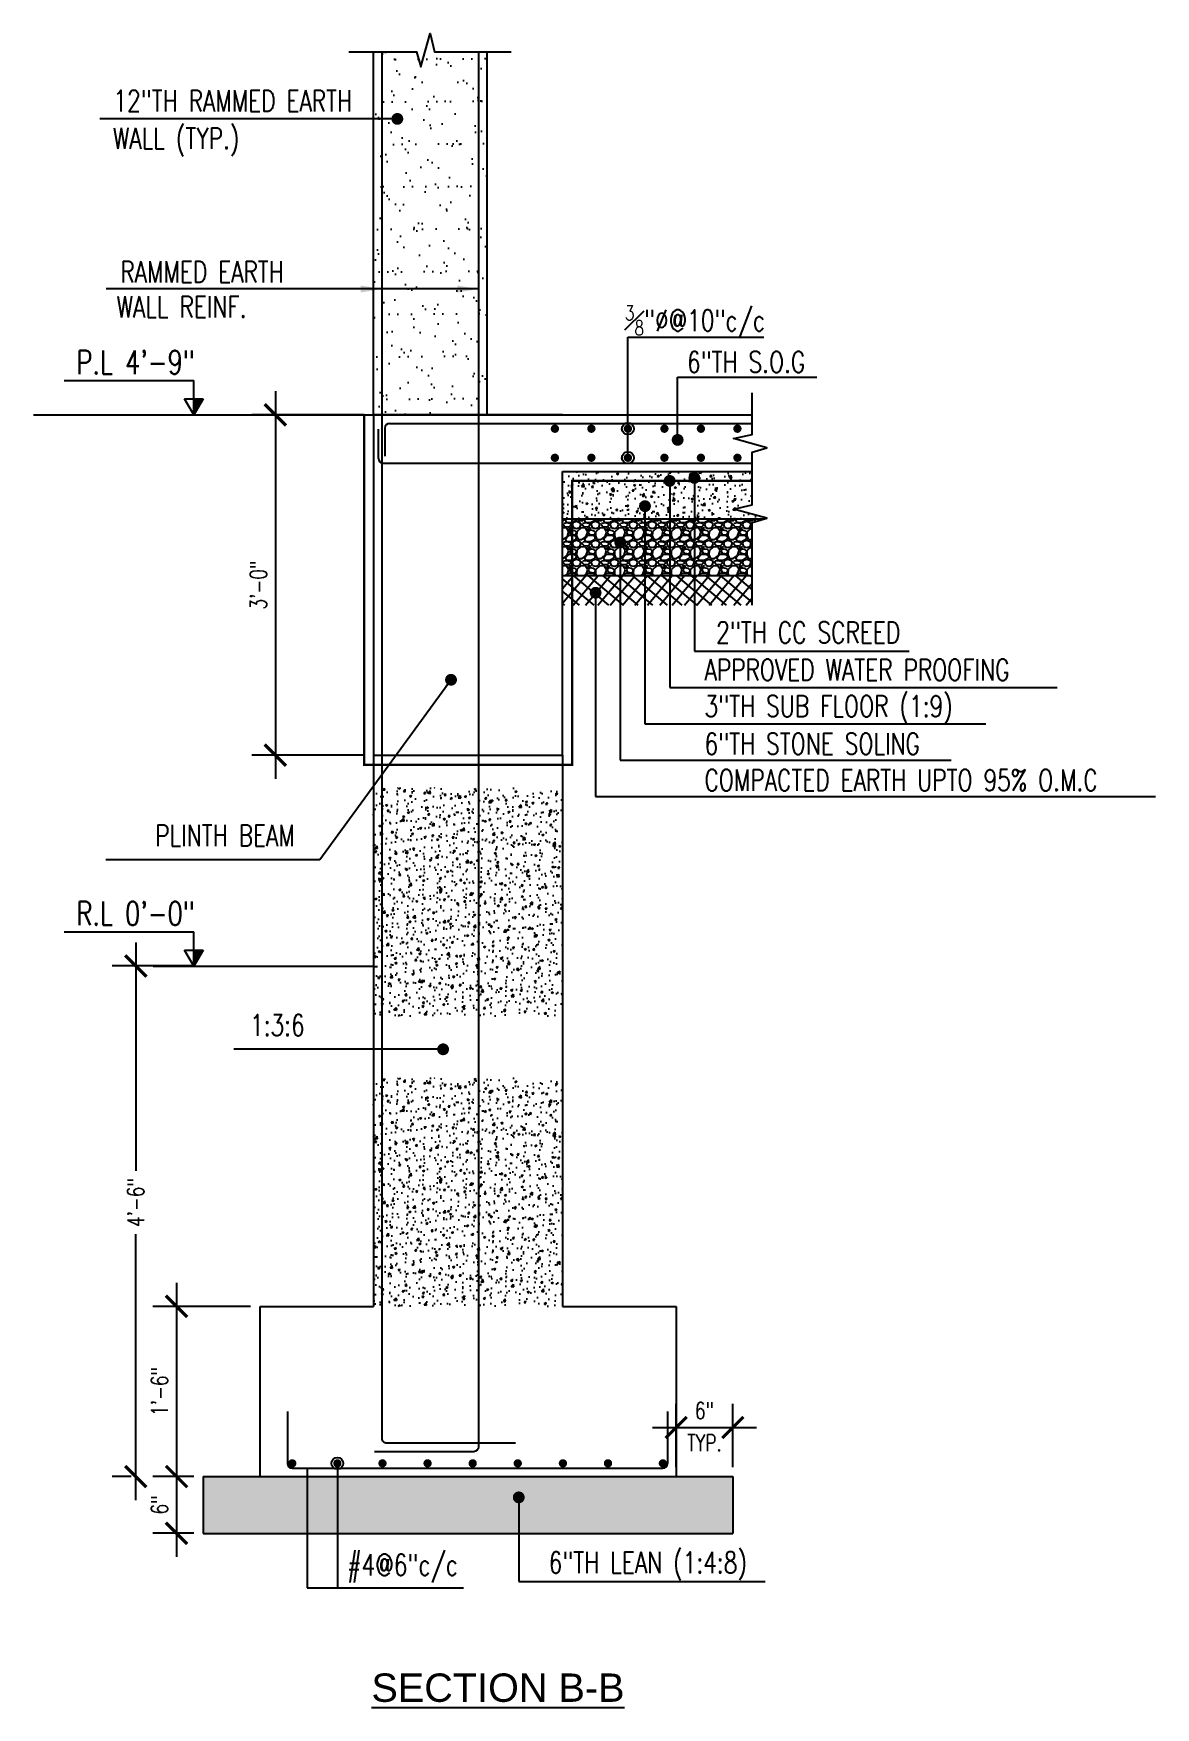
# Model space of a CAD drawing. Header units: inches. Extents: x 41285 to 57578, y -189 to 12305.
# Drawn here: x 55760 to 55878.7, y 9130.3 to 9307.3 of the extents above; entities that cross this region are included whole.
import ezdxf

# ---------------------------------------------------------------- set-up
doc = ezdxf.new("R2010")
doc.units = ezdxf.units.IN
doc.header["$LTSCALE"] = 30
doc.header["$MEASUREMENT"] = 0
doc.linetypes.add('HIDDEN', pattern=[0.375, 0.25, -0.125])
doc.linetypes.add('HIDDEN2', pattern=[0.1875, 0.125, -0.0625])
for name, color, linetype in [('A-HATCH RCC', 8, 'Continuous'), ('COL', 4, 'Continuous'), ('L', 2, 'Continuous'), ('PB', 3, 'Continuous'), ('S-BEAM', 3, 'HIDDEN'), ('S-DIM', 1, 'Continuous'), ('S-RBAR-GNRL', 6, 'Continuous'), ('S-TEXT-', 2, 'Continuous'), ('WALL', 7, 'Continuous')]:
    doc.layers.add(name, color=color, linetype=linetype)
doc.styles.add('1-2', font='simplex.shx', dxfattribs={"width": 0.75, "height": 1.75})
doc.styles.add('1-8', font='simplex.shx', dxfattribs={"width": 0.75, "height": 7})
doc.styles.add('16 scale', font='arial.ttf')
doc.dimstyles.new('1-2', dxfattribs={"dimtxt": 1.75, "dimasz": 2.25, "dimexe": 2.5, "dimexo": 1, "dimgap": 0.75, "dimtad": 1, "dimdec": 4, "dimzin": 3, "dimdsep": 46, "dimlunit": 4, "dimtxsty": '1-2', "dimblk": 'ARCHTICK', "dimcen": 0, "dimdle": 2.5, "dimclrd": 1, "dimclre": 1, "dimclrt": 2, "dimazin": 0, "dimtfac": 0.75, "dimtdec": 4, "dimtix": 1, "dimtmove": 2, "dimatfit": 3, "dimfxl": 0, "dimfrac": 1, "dimtolj": 1, "dimtzin": 1, "dimlwd": -1, "dimlwe": -1, "dimarcsym": 0})
pattern_1 = [(50, (1589.4074, -1510.6494), (2.15178055, -0.188256405), [0.225, -2.475]), (355, (1589.4074, -1510.6494), (-0.416254, 2.2565764), [0.18, -1.98]), (100.4514445, (1589.5867, -1510.665), (1.73552654, 2.06831997), [0.19122058, -2.10342634]), (46.1842, (1589.4074, -1510.0494), (3.20172399, -0.49655784), [0.3375, -3.7125]), (96.6356355, (1589.6742, -1510.0908), (2.80398584, 2.9223558), [0.28683103, -3.15514128]), (351.184164, (1589.4074, -1510.0494), (2.80398584, 2.9223558), [0.27, -2.97]), (21, (1589.7074, -1510.1994), (1.790721156, -1.20785667), [0.225, -2.475]), (326, (1589.7074, -1510.1994), (0.729946, 2.175450135), [0.18, -1.98]), (71.4514447, (1589.8566, -1510.3), (2.52066713, 0.96759346), [0.19122057, -2.10342634]), (37.5, (1589.4074, -1510.6494), (0.036479566, 0.998681561), [0, -1.956, 0, -2.01, 0, -1.9875]), (7.5, (1589.4074, -1510.6494), (0.789208612, 1.183235136), [0, -1.146, 0, -1.911, 0, -0.7575]), (327.5, (1588.7384, -1510.6494), (1.601467309, -0.067664615), [0, -0.75, 0, -2.34, 0, -3.105]), (317.5, (1588.4384, -1510.6494), (1.749558508, 0.300314947), [0, -0.975, 0, -1.554, 0, -2.205])]

# ---------------------------------------------------------------- blocks, each defined once
blk = doc.blocks.new('_ARCHTICK')
at = {"color": 0, "linetype": 'ByBlock', "const_width": 0.15}
blk.add_lwpolyline([(-0.5, -0.5), (0.5, 0.5)], dxfattribs=at)
blk = doc.blocks.new('*D115')
at = {"layer": 'DEFPOINTS', "color": 0, "transparency": 16777216}
for p in [(55777.94, 9208.71), (55770.8, 9154.71), (55771.33, 9154.71)]:
    blk.add_point(p, dxfattribs=at)
at = {"layer": 'WALL', "color": 1, "transparency": 16777216}
for p, q in [((55770.8, 9211.21), (55770.8, 9187.03)), ((55776.94, 9208.71), (55768.3, 9208.71)), ((55770.8, 9152.21), (55770.8, 9180.34)), ((55770.33, 9154.71), (55768.3, 9154.71))]:
    blk.add_line(p, q, dxfattribs=at)
at = {"layer": 'WALL', "color": 1, "transparency": 16777216, "xscale": 2.25, "yscale": 2.25, "zscale": 2.25}
for p, rotation in [((55770.8, 9208.71), 90), ((55770.8, 9154.71), 270)]:
    blk.add_blockref('_ARCHTICK', p, dxfattribs=dict(at, rotation=rotation))
at = {"layer": 'WALL', "color": 2, "transparency": 16777216, "insert": (55770.8, 9183.69), "char_height": 1.75, "attachment_point": 5, "rotation": 90, "style": '1-2'}
blk.add_mtext('\\A1;4\'-6"', dxfattribs=at)
blk = doc.blocks.new('*D116')
at = {"layer": 'DEFPOINTS', "color": 0, "transparency": 16777216}
for p in [(55795.94, 9267), (55785.56, 9231), (55795.94, 9231)]:
    blk.add_point(p, dxfattribs=at)
at = {"layer": 'PB', "color": 1, "transparency": 16777216}
for p, q in [((55785.56, 9269.5), (55785.56, 9228.5)), ((55794.94, 9267), (55783.06, 9267)), ((55794.94, 9231), (55783.06, 9231))]:
    blk.add_line(p, q, dxfattribs=at)
at = {"layer": 'PB', "color": 1, "transparency": 16777216, "xscale": 2.25, "yscale": 2.25, "zscale": 2.25}
for p, rotation in [((55785.56, 9267), 90), ((55785.56, 9231), 270)]:
    blk.add_blockref('_ARCHTICK', p, dxfattribs=dict(at, rotation=rotation))
at = {"layer": 'PB', "color": 2, "transparency": 16777216, "insert": (55783.77, 9249), "char_height": 1.75, "attachment_point": 5, "rotation": 90, "style": '1-2'}
blk.add_mtext('\\A1;3\'-0"', dxfattribs=at)
blk = doc.blocks.new('*D117')
at = {"layer": 'DEFPOINTS', "color": 0, "transparency": 16777216}
for p in [(55783.94, 9172.71), (55775.11, 9154.71), (55777.94, 9154.71)]:
    blk.add_point(p, dxfattribs=at)
at = {"layer": 'S-DIM', "color": 1, "transparency": 16777216}
for p, q in [((55775.11, 9175.21), (55775.11, 9152.21)), ((55782.94, 9172.71), (55772.61, 9172.71)), ((55776.94, 9154.71), (55772.61, 9154.71))]:
    blk.add_line(p, q, dxfattribs=at)
at = {"layer": 'S-DIM', "color": 1, "transparency": 16777216, "xscale": 2.25, "yscale": 2.25, "zscale": 2.25}
for p, rotation in [((55775.11, 9172.71), 90), ((55775.11, 9154.71), 270)]:
    blk.add_blockref('_ARCHTICK', p, dxfattribs=dict(at, rotation=rotation))
at = {"layer": 'S-DIM', "color": 2, "transparency": 16777216, "insert": (55773.32, 9163.71), "char_height": 1.75, "attachment_point": 5, "rotation": 90, "style": '1-2'}
blk.add_mtext('\\A1;1\'-6"', dxfattribs=at)
blk = doc.blocks.new('*D118')
at = {"layer": 'DEFPOINTS', "color": 0, "transparency": 16777216}
for p in [(55833.95, 9159.9), (55827.95, 9154.71), (55833.95, 9154.71)]:
    blk.add_point(p, dxfattribs=at)
at = {"layer": 'S-DIM', "color": 1, "transparency": 16777216}
for p, q in [((55827.95, 9155.71), (55827.95, 9162.4)), ((55833.95, 9155.71), (55833.95, 9162.4)), ((55825.45, 9159.9), (55836.45, 9159.9))]:
    blk.add_line(p, q, dxfattribs=at)
at = {"layer": 'S-DIM', "color": 1, "transparency": 16777216, "xscale": 2.25, "yscale": 2.25, "zscale": 2.25, "rotation": 180}
blk.add_blockref('_ARCHTICK', (55827.95, 9159.9), dxfattribs=at)
at = {"layer": 'S-DIM', "color": 1, "transparency": 16777216, "xscale": 2.25, "yscale": 2.25, "zscale": 2.25}
blk.add_blockref('_ARCHTICK', (55833.95, 9159.9), dxfattribs=at)
at = {"layer": 'S-DIM', "color": 2, "transparency": 16777216, "char_height": 1.75, "attachment_point": 5, "style": '1-2'}
for s, insert in [('\\A1;6" ', (55830.95, 9161.69)), ('\\A1;TYP.', (55830.95, 9158.27))]:
    blk.add_mtext(s, dxfattribs=dict(at, insert=insert))
blk = doc.blocks.new('*D119')
at = {"layer": 'DEFPOINTS', "color": 0, "transparency": 16777216}
for p in [(55776.38, 9154.71), (55775.11, 9148.71), (55777.94, 9148.71)]:
    blk.add_point(p, dxfattribs=at)
at = {"layer": 'PB', "color": 1, "transparency": 16777216}
for p, q in [((55775.11, 9157.21), (55775.11, 9146.21)), ((55775.38, 9154.71), (55772.61, 9154.71)), ((55776.94, 9148.71), (55772.61, 9148.71))]:
    blk.add_line(p, q, dxfattribs=at)
at = {"layer": 'PB', "color": 1, "transparency": 16777216, "xscale": 2.25, "yscale": 2.25, "zscale": 2.25}
for p, rotation in [((55775.11, 9154.71), 90), ((55775.11, 9148.71), 270)]:
    blk.add_blockref('_ARCHTICK', p, dxfattribs=dict(at, rotation=rotation))
at = {"layer": 'PB', "color": 2, "transparency": 16777216, "insert": (55773.32, 9151.71), "char_height": 1.75, "attachment_point": 5, "rotation": 90, "style": '1-2'}
blk.add_mtext('\\A1;6"', dxfattribs=at)

msp = doc.modelspace()

# ---------------------------------------------------------------- hatches: boundary and pattern name
at = {"layer": 'A-HATCH RCC'}
h = msp.add_hatch(dxfattribs=at)
h.set_pattern_fill('AR-SAND,_O', color=2, scale=1.75, angle=353)
h.set_pattern_definition([(30.5, (0, -670.3428), (0.30151963, 3.36024233), [0, -2.66, 0, -2.975, 0, -2.84375]), (0.5, (0, -670.343), (3.67590676, 4.5245002), [0, -1.435, 0, -2.3975, 0, -0.91875]), (320.5, (-2.1365, -670.0805), (5.41033357, -0.65432772), [0, -0.875, 0, -3.15, 0, -4.1125]), (310.5, (-2.1365, -670.0805), (5.408692, 0.88336295), [0, -0.4375, 0, -2.065, 0, -2.3625])])
h.paths.add_polyline_path([(55807.95103285, 9305.37815964), (55802.3817174, 9305.37815964), (55801.9392829, 9307.33587548), (55800.95551061, 9303.81358703), (55800.49975004, 9305.37815964), (55795.94378113, 9305.37815964), (55795.94378113, 9266.99808194), (55807.9509722, 9266.99808057)])
at = {"layer": 'L'}
h = msp.add_hatch(color=2, dxfattribs=at)
h.dxf.hatch_style = 1
h.paths.add_polyline_path([(55777.92136701, 9268.6912973), (55776.94378113, 9268.6912973), (55776.94378113, 9266.99806889)])
h = msp.add_hatch(color=2, dxfattribs=at)
h.dxf.hatch_style = 1
h.paths.add_polyline_path([(55777.92136701, 9210.39869212), (55776.94378113, 9210.39869212), (55776.94378113, 9208.70546371)])
at = {"layer": 'WALL'}
h = msp.add_hatch(dxfattribs=at)
h.set_pattern_fill('AR-CONC', color=2, scale=0.3)
h.set_pattern_definition(pattern_1)
h.paths.add_polyline_path([(55835.99160467, 9260.99808194), (55815.94787632, 9260.99808194), (55815.94787632, 9258.99808194), (55835.99160467, 9258.99808194)])
h = msp.add_hatch(dxfattribs=at)
h.set_pattern_fill('AR-CONC', color=2, scale=0.3)
h.set_pattern_definition(pattern_1)
h.paths.add_polyline_path([(55835.99160467, 9258.99808194), (55815.94787632, 9258.99808194), (55815.94787632, 9255.99808194), (55837.34659657, 9255.99808194), (55837.55617728, 9256.05913288), (55834.03388884, 9257.04290517), (55835.99160467, 9257.48533967)])
h = msp.add_hatch(dxfattribs=at)
h.set_pattern_fill('GRAVEL', color=2, scale=2)
h.set_pattern_definition([(228.0127875, (1590.84739, -1508.64938), (-16, -18), [0.269072, -26.638176094]), (184.96974073, (1590.66739, -1508.84938), (24, 2), [0.461736, -45.71184952]), (132.51044708, (1590.20739, -1508.88938), (20, -22), [0.325576, -32.23206519]), (267.273689, (1589.42739, -1509.38938), (2, 40), [0.420476, -41.62711608]), (292.83365418, (1589.40739, -1509.80938), (-10, 24), [0.41231, -40.818746256]), (357.273689, (1589.56739, -1510.18938), (-40, 2), [0.420476, -41.62711608]), (37.69424047, (1589.98739, -1510.209384), (-26, -20), [0.556058, -55.0496971]), (72.25532837, (1590.42739, -1509.869384), (14, 44), [0.524976, -51.972642994]), (121.42956562, (1590.58739, -1509.36938), (-16, 26), [0.4219, -41.76814622]), (175.2363583, (1590.36739, -1509.00938), (22, -2), [0.481664, -23.60152516]), (222.3974378, (1589.88739, -1508.969384), (-24, -22), [0.622896, -61.66675001]), (138.81407483, (1591.40739, -1509.40938), (-14, 12), [0.212602, -21.047689625]), (171.4692344, (1591.24739, -1509.26938), (26, -4), [0.404474, -40.04302283]), (225, (1590.8474, -1509.2094), (-2e-16, -2), [0.282842, -2.545585125]), (203.1985905, (1590.7074, -1508.96938), (10, 4), [0.152316, -15.07923021]), (291.8014095, (1590.5674, -1509.0294), (-2, 6), [0.215406, -10.554923614]), (30.9637565, (1590.6474, -1509.2294), (6, 4), [0.349858, -11.31204579]), (161.5650512, (1590.9474, -1509.0494), (4, -2), [0.252982, -6.07157332]), (16.38954033, (1589.40739, -1509.02938), (20, 6), [0.3544, -35.08569029]), (70.34617594, (1589.74739, -1508.92938), (-8, -22), [0.297322, -29.434815495]), (293.1985905, (1590.9474, -1508.64938), (-4, 10), [0.30463, -14.92691621]), (343.61045967, (1591.06739, -1508.92938), (-20, 6), [0.3544, -35.08569029]), (339.4439548, (1589.4074, -1510.26938), (-10, 4), [0.34176, -16.74624749]), (294.77514057, (1589.72739, -1510.38938), (-10, 22), [0.286356, -28.34928613]), (66.8014095, (1590.9674, -1510.64938), (4, 10), [0.30463, -14.92691621]), (17.35402464, (1591.08739, -1510.36938), (-26, -8), [0.335262, -33.19084723]), (69.4439548, (1589.9874, -1510.64938), (-4, -10), [0.17088, -16.91712749]), (101.3099325, (1590.8474, -1510.6494), (-2, 8), [0.10198, -10.09605903]), (165.9637565, (1590.8274, -1510.5494), (6, -2), [0.41231, -7.83390125]), (186.00900596, (1590.42739, -1510.44938), (20, 2), [0.3821, -37.82784635]), (303.6900675, (1590.6474, -1509.4094), (-2, 4), [0.288444, -6.92265855]), (353.15722659, (1590.80739, -1509.64938), (34, -4), [0.503588, -49.85512525]), (60.9453959, (1591.30739, -1509.70938), (-8, -14), [0.205912, -20.38534828]), (90, (1591.4074, -1509.5294), (-2, 2), [0.12, -1.88]), (120.25643716, (1590.38739, -1510.38938), (8, -14), [0.277848, -27.50703998]), (48.0127875, (1590.24739, -1510.14938), (16, 18), [0.538144, -26.369104094]), (0, (1590.6074, -1509.7494), (2, 2), [0.52, -1.48]), (325.30484647, (1591.12739, -1509.74938), (20, -14), [0.316228, -31.3065486]), (254.0546041, (1591.3874, -1509.92938), (-2, -8), [0.291204, -14.26901578]), (207.64597536, (1591.30739, -1510.20938), (-38, -20), [0.47413, -46.938948365]), (175.42607874, (1590.88739, -1510.42938), (-26, 2), [0.501598, -49.658146816])])
h.paths.add_polyline_path([(55835.99160467, 9255.60337232), (55837.34659657, 9255.99808194), (55815.94787632, 9255.99808194), (55815.94787632, 9249.99808194), (55835.99160467, 9249.99808194)])
h = msp.add_hatch(dxfattribs=at)
h.set_pattern_fill('_USER', color=2, angle=50, style=0, double=1, pattern_type=0)
h.set_pattern_definition([(50, (1589.4074, -1510.6494), (-0.766044443, 0.64278761), []), (140, (1589.4074, -1510.6494), (-0.64278761, -0.766044443), [])])
h.paths.add_polyline_path([(55815.94787632, 9246.87086898), (55827.2655244, 9246.87086898), (55827.27346714, 9246.87727391), (55835.99160467, 9246.87086898), (55835.99160467, 9249.99808194), (55815.94787632, 9249.99808194)])
h = msp.add_hatch(dxfattribs=at)
h.set_pattern_fill('AR-CONC', color=2, scale=0.3)
h.set_pattern_definition([(50, (1494.3478, -1514.067), (2.15178055, -0.188256405), [0.225, -2.475]), (355, (1494.3478, -1514.067), (-0.416254, 2.2565764), [0.18, -1.98]), (100.4514445, (1494.527, -1514.0826), (1.73552654, 2.06831997), [0.19122058, -2.10342634]), (46.1842, (1494.3478, -1513.467), (3.20172399, -0.49655784), [0.3375, -3.7125]), (96.6356355, (1494.6146, -1513.5083), (2.80398584, 2.9223558), [0.28683103, -3.15514128]), (351.184164, (1494.3478, -1513.467), (2.80398584, 2.9223558), [0.27, -2.97]), (21, (1494.6478, -1513.617), (1.790721156, -1.20785667), [0.225, -2.475]), (326, (1494.6478, -1513.617), (0.729946, 2.175450135), [0.18, -1.98]), (71.4514447, (1494.797, -1513.7176), (2.52066713, 0.96759346), [0.19122057, -2.10342634]), (37.5, (1494.34776, -1514.06695), (0.036479566, 0.998681561), [0, -1.956, 0, -2.01, 0, -1.9875]), (7.5, (1494.3478, -1514.067), (0.789208612, 1.183235136), [0, -1.146, 0, -1.911, 0, -0.7575]), (327.5, (1493.67876, -1514.06695), (1.601467309, -0.067664615), [0, -0.75, 0, -2.34, 0, -3.105]), (317.5, (1493.3788, -1514.067), (1.749558508, 0.300314947), [0, -0.975, 0, -1.554, 0, -2.205])])
h.paths.add_polyline_path([(55815.94787632, 9203.40200855), (55815.94787632, 9227.58051528), (55795.94378113, 9227.58051528), (55795.94378113, 9203.40200855)])
h = msp.add_hatch(dxfattribs=at)
h.set_pattern_fill('AR-CONC', color=2, scale=0.3)
h.set_pattern_definition([(50, (1494.3478, -1544.7635), (2.15178055, -0.188256405), [0.225, -2.475]), (355, (1494.3478, -1544.7635), (-0.416254, 2.2565764), [0.18, -1.98]), (100.4514445, (1494.527, -1544.7792), (1.73552654, 2.06831997), [0.19122058, -2.10342634]), (46.1842, (1494.3478, -1544.1635), (3.20172399, -0.49655784), [0.3375, -3.7125]), (96.6356355, (1494.6146, -1544.205), (2.80398584, 2.9223558), [0.28683103, -3.15514128]), (351.184164, (1494.3478, -1544.1635), (2.80398584, 2.9223558), [0.27, -2.97]), (21, (1494.6478, -1544.3135), (1.790721156, -1.20785667), [0.225, -2.475]), (326, (1494.6478, -1544.3135), (0.729946, 2.175450135), [0.18, -1.98]), (71.4514447, (1494.797, -1544.4142), (2.52066713, 0.96759346), [0.19122057, -2.10342634]), (37.5, (1494.34776, -1544.7635), (0.036479566, 0.998681561), [0, -1.956, 0, -2.01, 0, -1.9875]), (7.5, (1494.3478, -1544.7635), (0.789208612, 1.183235136), [0, -1.146, 0, -1.911, 0, -0.7575]), (327.5, (1493.67876, -1544.7635), (1.601467309, -0.067664615), [0, -0.75, 0, -2.34, 0, -3.105]), (317.5, (1493.3788, -1544.7635), (1.749558508, 0.300314947), [0, -0.975, 0, -1.554, 0, -2.205])])
h.paths.add_polyline_path([(55815.94787632, 9172.70546371), (55815.94787632, 9196.88397043), (55795.94378113, 9196.88397043), (55795.94378113, 9172.70546371)])
h = msp.add_hatch(dxfattribs=at)
h.set_pattern_fill('AR-CONC', color=2, scale=0.3)
h.set_pattern_definition([(50, (1589.4074, -1529.344), (2.15178055, -0.188256405), [0.225, -2.475]), (355, (1589.4074, -1529.344), (-0.416254, 2.2565764), [0.18, -1.98]), (100.4514445, (1589.5867, -1529.3597), (1.73552654, 2.06831997), [0.19122058, -2.10342634]), (46.1842, (1589.4074, -1528.744), (3.20172399, -0.49655784), [0.3375, -3.7125]), (96.6356355, (1589.6742, -1528.7853), (2.80398584, 2.9223558), [0.28683103, -3.15514128]), (351.184164, (1589.4074, -1528.744), (2.80398584, 2.9223558), [0.27, -2.97]), (21, (1589.7074, -1528.894), (1.790721156, -1.20785667), [0.225, -2.475]), (326, (1589.7074, -1528.894), (0.729946, 2.175450135), [0.18, -1.98]), (71.4514447, (1589.8566, -1528.9946), (2.52066713, 0.96759346), [0.19122057, -2.10342634]), (37.5, (1589.4074, -1529.344), (0.036479566, 0.998681561), [0, -1.956, 0, -2.01, 0, -1.9875]), (7.5, (1589.4074, -1529.344), (0.789208612, 1.183235136), [0, -1.146, 0, -1.911, 0, -0.7575]), (327.5, (1588.7384, -1529.344), (1.601467309, -0.067664615), [0, -0.75, 0, -2.34, 0, -3.105]), (317.5, (1588.4384, -1529.344), (1.749558508, 0.300314947), [0, -0.975, 0, -1.554, 0, -2.205])])
h.paths.add_polyline_path([(55777.94378113, 9154.70546371), (55833.94787632, 9154.70546371), (55833.94787632, 9148.70546371), (55777.94378113, 9148.70546371)])

# ---------------------------------------------------------------- linework, layer by layer
at = {"layer": 'COL', "color": 5}
msp.add_lwpolyline([(55815.94787632, 9266.99806889), (55795.94378113, 9266.99806889), (55795.94378113, 9230.99808194), (55815.94787632, 9230.99808194), (55815.94787632, 9260.99808194)], dxfattribs=at)
at = {"layer": 'L', "color": 2}
for p, q in [((55763.24335088, 9270.62317937), (55776.94378113, 9270.62317937)), ((55776.94378113, 9266.99806889), (55776.94378113, 9270.62317937)), ((55775.96619525, 9268.6912973), (55777.92136701, 9268.6912973)), ((55763.24335088, 9212.33057419), (55776.94378113, 9212.33057419)), ((55776.94378113, 9208.70546371), (55776.94378113, 9212.33057419)), ((55775.96619525, 9210.39869212), (55777.92136701, 9210.39869212))]:
    msp.add_line(p, q, dxfattribs=at)
for points in [[(55777.92136701, 9268.6912973), (55776.94378113, 9266.99806889), (55775.96619525, 9268.6912973)], [(55777.92136701, 9210.39869212), (55776.94378113, 9208.70546371), (55775.96619525, 9210.39869212)]]:
    msp.add_lwpolyline(points, dxfattribs=at)
at = {"layer": 'PB'}
for p, q in [((55795.94378113, 9266.99806889), (55795.94378113, 9305.37815964)), ((55759.98113493, 9266.99806889), (55795.94378113, 9266.99806889)), ((55795.94378113, 9230.99808194), (55795.94378113, 9172.70546371)), ((55815.94787632, 9230.99808194), (55815.94787632, 9172.70546371)), ((55772.62220498, 9208.70546371), (55795.94378113, 9208.70546371)), ((55795.94378113, 9189.05661642), (55795.94378113, 9172.70546371)), ((55783.94378113, 9154.70546371), (55783.94378113, 9172.70546371)), ((55783.94378113, 9172.70546371), (55795.94378113, 9172.70546371)), ((55815.94787632, 9172.70546371), (55827.94787632, 9172.70546371)), ((55827.94787632, 9172.70546371), (55827.94787632, 9154.70546371)), ((55777.94378113, 9154.70546371), (55833.94787632, 9154.70546371)), ((55777.94378113, 9154.70546371), (55777.94378113, 9148.70546371)), ((55833.94787632, 9154.70546371), (55833.94787632, 9148.70546371)), ((55777.94378113, 9148.70546371), (55833.94787632, 9148.70546371))]:
    msp.add_line(p, q, dxfattribs=at)
at = {"layer": 'S-BEAM', "linetype": 'ByBlock'}
for p, q in [((55795.94378113, 9266.99808194), (55795.9437993, 9305.37815964)), ((55795.94378113, 9266.99808194), (55835.99160467, 9266.99808194)), ((55815.94787632, 9260.99808194), (55835.99160467, 9260.99808194))]:
    msp.add_line(p, q, dxfattribs=at)
msp.add_lwpolyline([(55807.95103285, 9266.99808194), (55807.95103285, 9305.37815964)], dxfattribs=at)
at = {"layer": 'S-DIM'}
msp.add_line((55790.26403921, 9219.93716188), (55767.64199023, 9219.93716188), dxfattribs=at)
at = {"layer": 'S-RBAR-GNRL'}
for p, q in [((55796.4791249, 9262.40102879), (55796.4791249, 9265.47949735)), ((55797.14621262, 9265.59513509), (55797.14621262, 9262.64366672)), ((55797.64621262, 9266.09513509), (55835.99160467, 9266.09513509)), ((55796.9791249, 9261.90102879), (55835.99160467, 9261.90102879)), ((55786.85082318, 9161.58448921), (55786.85082318, 9156.10841056)), ((55827.04492947, 9161.58448921), (55827.04492947, 9156.10841056)), ((55787.35082318, 9155.60841056), (55826.54492947, 9155.60841056))]:
    msp.add_line(p, q, dxfattribs=at)
for points in [[(55807.04818815, 9305.37815964), (55807.04804933, 9157.8429469, -0.4142132326), (55806.54804933, 9157.34294746), (55796.06101744, 9157.34294746)], [(55810.94378113, 9158.2458936), (55797.34672798, 9158.2458936, -0.4142135624), (55796.84672798, 9158.7458936), (55796.84672798, 9305.37815964)]]:
    msp.add_lwpolyline(points, format="xyb", dxfattribs=at)
at = {"layer": 'S-RBAR-GNRL', "linetype": 'HIDDEN2', "const_width": 0.25}
msp.add_lwpolyline([(55794.94378113, 9266.99808194), (55794.94378113, 9229.99808194), (55816.94787632, 9229.99808194), (55816.94787632, 9260.01558814), (55835.99160467, 9260.01558814)], dxfattribs=at)
at = {"layer": 'S-RBAR-GNRL', "const_width": 0.4375}
for points in [[(55814.90773912, 9265.53313319, 1), (55815.34523912, 9265.53313319, 1)], [(55818.76887996, 9265.53313319, 1), (55819.20637996, 9265.53313319, 1)], [(55822.63002079, 9265.53313319, 1), (55823.06752079, 9265.53313319, 1)], [(55826.49116163, 9265.53313319, 1), (55826.92866163, 9265.53313319, 1)], [(55830.35230246, 9265.53313319, 1), (55830.78980246, 9265.53313319, 1)], [(55834.21344329, 9265.53313319, 1), (55834.65094329, 9265.53313319, 1)], [(55814.90773912, 9262.46303069, -1), (55815.34523912, 9262.46303069, -1)], [(55818.76887996, 9262.46303069, -1), (55819.20637996, 9262.46303069, -1)], [(55822.63002079, 9262.46303069, -1), (55823.06752079, 9262.46303069, -1)], [(55826.49116163, 9262.46303069, -1), (55826.92866163, 9262.46303069, -1)], [(55830.35230246, 9262.46303069, -1), (55830.78980246, 9262.46303069, -1)], [(55834.21344329, 9262.46303069, -1), (55834.65094329, 9262.46303069, -1)], [(55787.56957318, 9156.10841056, 1), (55787.13207318, 9156.10841056, 1)], [(55792.33981429, 9156.10841056, 1), (55791.90231429, 9156.10841056, 1)], [(55797.1100554, 9156.10841056, 1), (55796.6725554, 9156.10841056, 1)], [(55801.88029651, 9156.10841056, 1), (55801.44279651, 9156.10841056, 1)], [(55806.65053762, 9156.10841056, 1), (55806.21303762, 9156.10841056, 1)], [(55811.42077873, 9156.10841056, 1), (55810.98327873, 9156.10841056, 1)], [(55816.19101984, 9156.10841056, 1), (55815.75351984, 9156.10841056, 1)], [(55820.96126095, 9156.10841056, 1), (55820.52376095, 9156.10841056, 1)], [(55826.76367947, 9156.10841056, 1), (55826.32617947, 9156.10841056, 1)]]:
    msp.add_lwpolyline(points, format="xyb", close=True, dxfattribs=at)
at = {"layer": 'S-RBAR-GNRL'}
for centre, start, end in [((55797.64621262, 9265.59513509), 90, 180), ((55796.9791249, 9262.40102879), 180, 270), ((55787.35082318, 9156.10841056), 180, 270), ((55826.54492947, 9156.10841056), 270, 0)]:
    msp.add_arc(centre, 0.5, start, end, dxfattribs=at)
at = {"layer": 'WALL', "color": 3}
for p, q in [((55815.94787632, 9255.99808194), (55837.34659657, 9255.99808194)), ((55815.94787632, 9249.99808194), (55835.99160467, 9249.99808194))]:
    msp.add_line(p, q, dxfattribs=at)
at = {"layer": 'WALL', "color": 1}
for points in [[(55793.34050857, 9305.37815964), (55800.49975004, 9305.37815964), (55800.95551061, 9303.81358703), (55801.9392829, 9307.33587548), (55802.3817174, 9305.37815964), (55810.4895978, 9305.37815964)], [(55835.99160467, 9259.21965626), (55835.99160467, 9263.05043523), (55837.55617728, 9263.50619579), (55834.03388884, 9264.48996809), (55835.99160467, 9264.93240259), (55835.99160467, 9269.33799992)], [(55835.99160467, 9246.87086898), (55835.99160467, 9255.60337232), (55837.55617728, 9256.05913288), (55834.03388884, 9257.04290517), (55835.99160467, 9257.48533967), (55835.99160467, 9262.42125727)]]:
    msp.add_lwpolyline(points, dxfattribs=at)

# ---------------------------------------------------------------- texts
at = {"layer": 'L', "color": 2, "style": '1-8', "width": 0.75}
for s, p in [('APPROVED WATER PROOFING', (55830.94853406, 9238.90530179)), ('3"TH SUB FLOOR (1:9)', (55830.94853406, 9235.06788333)), ('6"TH STONE SOLING', (55830.94853406, 9231.08525493)), ('COMPACTED EARTH UPTO 95%%% O.M.C', (55830.94853406, 9227.24783648))]:
    msp.add_text(s, height=2.25, dxfattribs=at).set_placement(p)
at = {"layer": 'L', "color": 2, "attachment_point": 5}
for s, insert, char_height, style in [('\\A1;12"TH RAMMED EARTH', (55781.05184473, 9300.21096406), 2.25, '1-8'), ('\\A1;WALL (TYP.)', (55775.06947876, 9295.87072486), 2.25, '1-8'), ('\\A1;RAMMED EARTH', (55777.80395686, 9282.12065851), 2.25, '1-8'), ('\\A1;WALL REINF.', (55775.63816887, 9278.42830869), 2.25, '1-8'), ('\\A1;{\\H0.7x;\\S3#8;}"%%C@10"c/c', (55829.94233298, 9276.84291368), 2.25, '1-8'), ('\\A1;P.L 4\'-9"', (55770.7911801, 9272.56645708), 2.5, '1-2'), ('\\A1;6"TH S.O.G', (55835.34987824, 9272.5908118), 2.25, '1-8'), ('\\A1;2"TH CC SCREED', (55841.91251892, 9243.98609377), 2.25, '1-8'), ('\\A1;PLINTH BEAM', (55780.22908915, 9222.51205118), 2.25, '1-8'), ('\\A1;R.L 0\'-0"', (55770.7911801, 9214.2738519), 2.5, '1-2'), ('\\A1; 1:3:6', (55785.18901858, 9202.45733087), 2.25, '1-8'), ('\\A1;#4@6"c/c', (55799.02270181, 9145.00341645), 2.25, '1-8'), ('\\A1;6"TH LEAN (1:4:8)', (55824.95456148, 9145.25510418), 2.25, '1-8')]:
    msp.add_mtext(s, dxfattribs=dict(at, insert=insert, char_height=char_height, style=style))
at = {"layer": 'S-TEXT-', "color": 4, "insert": (55795.7204718, 9133.88395597), "char_height": 3, "width": 863.7811566335, "attachment_point": 1, "style": '16 scale'}
msp.add_mtext('\\A1;{\\LSECTION B-B}', dxfattribs=at)

# ---------------------------------------------------------------- dimensions: what is measured, and where the dimension line sits
at = {"layer": 'PB'}
for base, p1, p2, picture, middle in [((55785.56004232, 9230.99808194), (55795.94378113, 9266.99806889), (55795.94378113, 9230.99808194), '*D116', (55783.76837566, 9248.99807541)), ((55775.1069186, 9148.70546371), (55776.37932584, 9154.70546371), (55777.94378113, 9148.70546371), '*D119', (55773.31525193, 9151.70546371))]:
    dim = msp.add_linear_dim(base=base, p1=p1, p2=p2, angle=90, dimstyle='1-2', override={"dimfxl": 0.8}, dxfattribs=at)
    dim.commit()
    dim.dimension.update_dxf_attribs({"geometry": picture, "text_midpoint": middle})
at = {"layer": 'S-DIM'}
dim = msp.add_linear_dim(base=(55775.1069186, 9154.70546371), p1=(55783.94378113, 9172.70546371), p2=(55777.94378113, 9154.70546371), angle=90, dimstyle='1-2', dxfattribs=at)
dim.commit()
dim.dimension.update_dxf_attribs({"geometry": '*D117', "text_midpoint": (55773.31525193, 9163.70546371)})
dim = msp.add_linear_dim(base=(55833.94787632, 9159.89549167), p1=(55827.94787632, 9154.70546371), p2=(55833.94787632, 9154.70546371), text='<> \\X TYP.', dimstyle='1-2', dxfattribs=at)
dim.commit()
dim.dimension.update_dxf_attribs({"geometry": '*D118', "text_midpoint": (55830.94787632, 9159.89549167)})
at = {"layer": 'WALL'}
dim = msp.add_linear_dim(base=(55770.80062884, 9154.70546371), p1=(55777.94378113, 9208.70546371), p2=(55771.32622829, 9154.70546371), angle=90, dimstyle='1-2', dxfattribs=at)
dim.commit()
dim.dimension.update_dxf_attribs({"geometry": '*D115', "text_midpoint": (55770.80062884, 9183.68775415), "dimtype": 160})

# ---------------------------------------------------------------- leaders
at = {"layer": 'S-DIM'}
for points, override in [([(55798.46474904, 9298.30050316), (55766.98934915, 9298.30050316)], {"dimasz": 1.25, "dimtad": 0, "dimldrblk": 'Dot'}), ([(55796.84672798, 9280.31151528), (55767.67556449, 9280.31151528)], {"dimgap": 0.75, "dimtad": 0}), ([(55807.04816457, 9280.31151792), (55779.77159424, 9280.31151528)], {"dimgap": 0.75, "dimtad": 0}), ([(55822.84877079, 9262.46303069), (55822.84877079, 9275.22132681), (55837.21182754, 9275.22132681)], {"dimasz": 1.25, "dimgap": 0.75, "dimtad": 0, "dimldrblk": 'Origin'}), ([(55822.84877079, 9265.53313319), (55822.84877079, 9275.22132681)], {"dimasz": 1.25, "dimgap": 0.75, "dimtad": 0, "dimldrblk": 'Origin'}), ([(55828.1076399, 9264.35479404), (55828.1076399, 9270.96922493), (55842.81379144, 9270.96922493)], {"dimasz": 1.25, "dimtad": 0, "dimldrblk": 'Dot'}), ([(55827.26589175, 9260.01693529), (55827.26589175, 9238.15871491), (55868.24631564, 9238.15871491)], {"dimasz": 1.25, "dimtad": 0, "dimldrblk": 'Dot'}), ([(55829.87678804, 9260.33197456), (55829.87678804, 9241.99613337), (55852.57962491, 9241.99613337)], {"dimasz": 1.25, "dimtad": 0, "dimldrblk": 'Dot'}), ([(55824.65499546, 9257.34300891), (55824.65499546, 9234.32129646), (55860.70663064, 9234.32129646)], {"dimasz": 1.25, "dimtad": 0, "dimldrblk": 'Dot'}), ([(55822.04409917, 9253.50559046), (55822.04409917, 9230.48387801), (55857.04942376, 9230.48229283)], {"dimasz": 1.25, "dimtad": 0, "dimldrblk": 'Dot'}), ([(55819.43320289, 9248.18557869), (55819.43320289, 9226.64645955), (55878.65010069, 9226.64645955)], {"dimasz": 1.25, "dimtad": 0, "dimldrblk": 'Dot'}), ([(55804.14143668, 9238.97951547), (55790.26403921, 9219.93716188)], {"dimasz": 1.25, "dimtad": 0, "dimldrblk": 'Dot'})]:
    msp.add_leader(points, dimstyle='1-2', override=override, dxfattribs=at)
at = {"layer": 'S-RBAR-GNRL'}
msp.add_leader([(55788.94230589, 9155.60841056), (55788.94230589, 9142.92861636), (55805.44412902, 9142.92861636)], dimstyle='1-2', override={"dimgap": 0.75, "dimtad": 0}, dxfattribs=at)
at = {"layer": 'WALL'}
for points, override in [([(55803.30542328, 9199.89947069), (55781.16487214, 9199.89947069)], {"dimasz": 1.25, "dimtad": 0, "dimldrblk": 'Dot'}), ([(55792.12106429, 9156.10841056), (55792.12106429, 9142.92861636), (55803.55838816, 9142.92861636)], {"dimasz": 1.25, "dimtad": 0, "dimldrblk": 'Origin'}), ([(55811.30472151, 9152.50980242), (55811.30472151, 9143.62775703), (55837.37240467, 9143.62775703)], {"dimasz": 1.25, "dimtad": 0, "dimldrblk": 'Dot'})]:
    msp.add_leader(points, dimstyle='1-2', override=override, dxfattribs=at)

doc.saveas('drawing.dxf')
